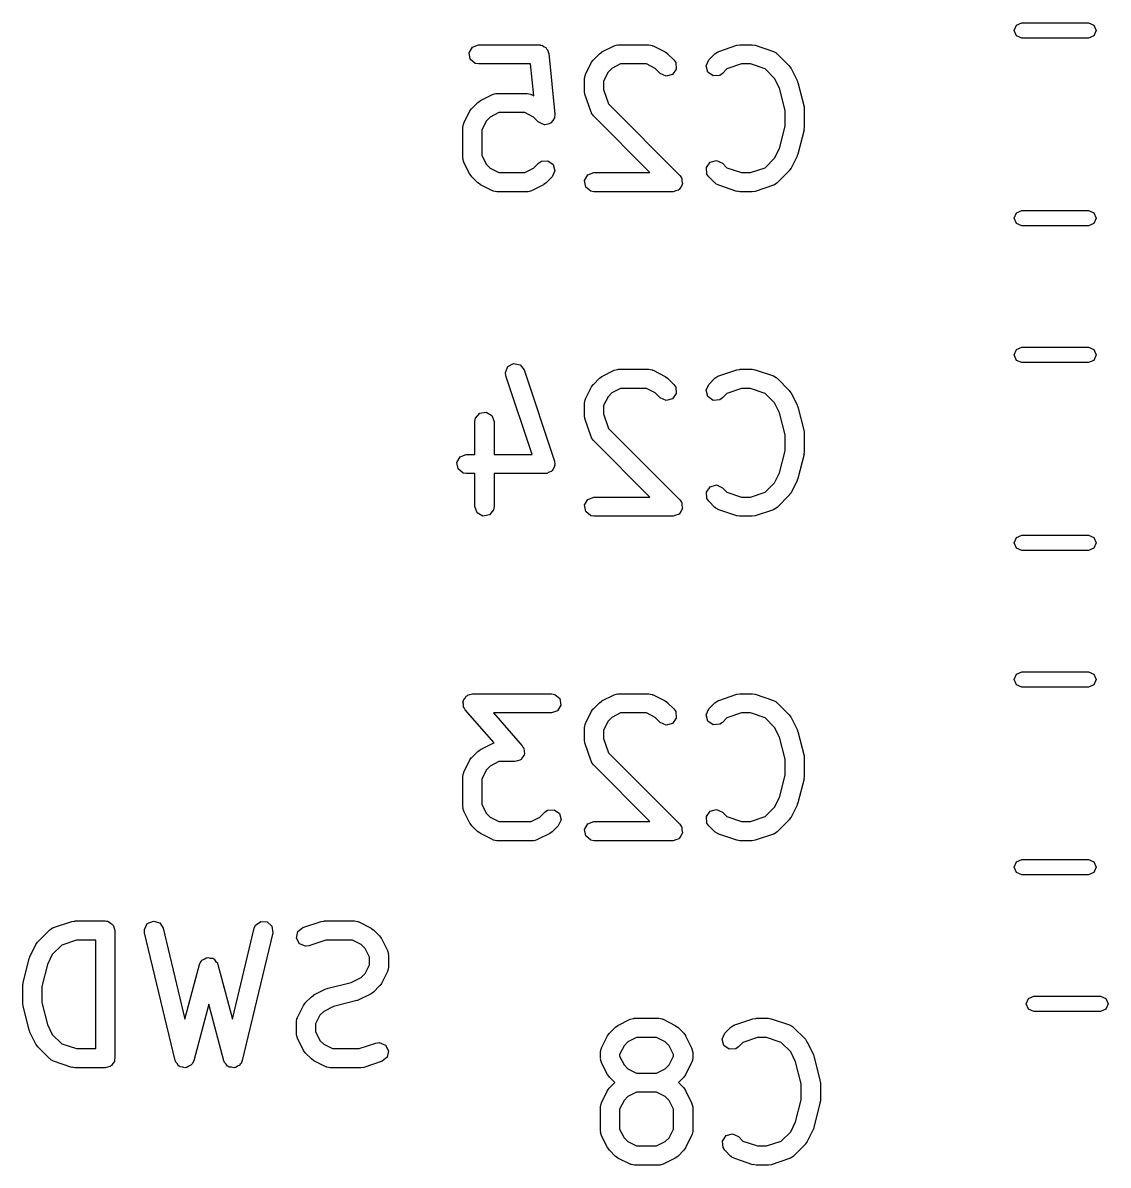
# Model space of a CAD drawing. Extents: x 65 to 231, y -134 to -59.
# Drawn here: x 150.06 to 158.56, y -123.21 to -114.27 of the extents above; entities that cross this region are included whole.
import ezdxf

# ---------------------------------------------------------------- set-up
doc = ezdxf.new("R2010")
doc.units = 0
doc.layers.add('BLACK', color=7, linetype='CONTINUOUS')

msp = doc.modelspace()

# ---------------------------------------------------------------- linework, layer by layer
at = {"layer": 'BLACK', "linetype": 'CONTINUOUS'}
for p, q in [((157.844, -114.285), (157.887, -114.267)), ((157.887, -114.267), (158.409, -114.267)), ((158.409, -114.267), (158.452, -114.285)), ((157.827, -114.327), (157.844, -114.285)), ((157.844, -114.369), (157.827, -114.327)), ((158.452, -114.285), (158.469, -114.327)), ((158.469, -114.327), (158.452, -114.369)), ((153.558, -114.501), (153.584, -114.457)), ((153.584, -114.457), (153.632, -114.439)), ((153.632, -114.439), (154.108, -114.439)), ((154.108, -114.439), (154.112, -114.44)), ((154.112, -114.44), (154.114, -114.44)), ((154.114, -114.44), (154.116, -114.441)), ((154.116, -114.441), (154.134, -114.444)), ((154.134, -114.444), (154.146, -114.454)), ((154.146, -114.454), (154.16, -114.461)), ((154.598, -114.495), (154.693, -114.447)), ((154.693, -114.447), (154.718, -114.44)), ((154.718, -114.44), (154.723, -114.441)), ((154.723, -114.441), (154.727, -114.439)), ((154.727, -114.439), (154.965, -114.439)), ((154.965, -114.439), (154.991, -114.444)), ((154.991, -114.444), (154.994, -114.447)), ((154.994, -114.447), (154.999, -114.447)), ((154.999, -114.447), (155.094, -114.495)), ((155.513, -114.491), (155.656, -114.443)), ((155.656, -114.443), (155.678, -114.44)), ((155.678, -114.44), (155.679, -114.439)), ((155.679, -114.439), (155.775, -114.439)), ((155.775, -114.439), (155.797, -114.443)), ((155.797, -114.443), (155.798, -114.443)), ((155.798, -114.443), (155.941, -114.491)), ((157.887, -114.387), (157.844, -114.369)), ((158.409, -114.387), (157.887, -114.387)), ((158.452, -114.369), (158.409, -114.387)), ((153.567, -114.552), (153.558, -114.501)), ((154.16, -114.461), (154.165, -114.47)), ((154.165, -114.47), (154.173, -114.477)), ((154.173, -114.477), (154.176, -114.493)), ((154.176, -114.493), (154.183, -114.507)), ((154.183, -114.507), (154.23, -114.983)), ((154.531, -114.557), (154.579, -114.509)), ((154.579, -114.509), (154.597, -114.496)), ((154.597, -114.496), (154.598, -114.495)), ((155.094, -114.495), (155.112, -114.508)), ((155.112, -114.508), (155.113, -114.509)), ((155.113, -114.509), (155.161, -114.557)), ((155.436, -114.557), (155.483, -114.509)), ((155.483, -114.509), (155.505, -114.494)), ((155.505, -114.494), (155.509, -114.494)), ((155.509, -114.494), (155.513, -114.491)), ((155.941, -114.491), (155.964, -114.503)), ((155.964, -114.503), (155.966, -114.507)), ((155.966, -114.507), (155.97, -114.509)), ((155.97, -114.509), (156.066, -114.604)), ((153.606, -114.585), (153.567, -114.552)), ((153.632, -114.589), (153.606, -114.585)), ((154.04, -114.589), (153.632, -114.589)), ((154.065, -114.838), (154.04, -114.589)), ((154.469, -114.671), (154.517, -114.576)), ((154.517, -114.576), (154.53, -114.558)), ((154.53, -114.558), (154.531, -114.557)), ((154.676, -114.624), (154.646, -114.654)), ((154.745, -114.589), (154.676, -114.624)), ((154.947, -114.589), (154.745, -114.589)), ((155.016, -114.624), (154.947, -114.589)), ((155.055, -114.663), (155.016, -114.624)), ((155.18, -114.629), (155.151, -114.671)), ((155.161, -114.557), (155.176, -114.578)), ((155.176, -114.578), (155.18, -114.629)), ((155.414, -114.603), (155.436, -114.557)), ((155.427, -114.653), (155.414, -114.603)), ((155.577, -114.628), (155.542, -114.663)), ((155.692, -114.589), (155.577, -114.628)), ((155.762, -114.589), (155.692, -114.589)), ((155.877, -114.628), (155.762, -114.589)), ((155.951, -114.702), (155.877, -114.628)), ((156.066, -114.604), (156.079, -114.623)), ((156.079, -114.623), (156.08, -114.624)), ((156.08, -114.624), (156.127, -114.719)), ((154.461, -114.705), (154.466, -114.679)), ((154.461, -114.8), (154.461, -114.705)), ((154.466, -114.679), (154.469, -114.676)), ((154.469, -114.676), (154.469, -114.671)), ((154.646, -114.654), (154.611, -114.723)), ((154.611, -114.723), (154.611, -114.788)), ((155.101, -114.684), (155.055, -114.663)), ((155.151, -114.671), (155.101, -114.684)), ((155.469, -114.682), (155.427, -114.653)), ((155.521, -114.678), (155.469, -114.682)), ((155.542, -114.663), (155.521, -114.678)), ((155.99, -114.779), (155.951, -114.702)), ((156.127, -114.719), (156.131, -114.731)), ((154.462, -114.802), (154.461, -114.8)), ((154.465, -114.824), (154.462, -114.802)), ((154.611, -114.788), (154.65, -114.902)), ((156.033, -114.952), (155.99, -114.779)), ((156.131, -114.731), (156.133, -114.734)), ((156.133, -114.734), (156.181, -114.925)), ((153.579, -114.938), (153.626, -114.89)), ((153.626, -114.89), (153.645, -114.877)), ((153.645, -114.877), (153.646, -114.876)), ((153.646, -114.876), (153.741, -114.828)), ((153.741, -114.828), (153.766, -114.821)), ((153.766, -114.821), (153.77, -114.822)), ((153.77, -114.822), (153.775, -114.82)), ((153.775, -114.82), (154.013, -114.82)), ((154.013, -114.82), (154.038, -114.825)), ((154.038, -114.825), (154.042, -114.828)), ((154.042, -114.828), (154.046, -114.828)), ((154.046, -114.828), (154.065, -114.838)), ((154.513, -114.967), (154.465, -114.824)), ((154.65, -114.902), (155.209, -115.461)), ((153.517, -115.052), (153.565, -114.957)), ((153.565, -114.957), (153.578, -114.939)), ((153.578, -114.939), (153.579, -114.938)), ((153.792, -114.97), (153.724, -115.005)), ((153.995, -114.97), (153.792, -114.97)), ((154.063, -115.005), (153.995, -114.97)), ((154.23, -114.983), (154.228, -115.009)), ((154.516, -114.97), (154.513, -114.967)), ((154.516, -114.975), (154.516, -114.97)), ((154.531, -114.996), (154.516, -114.975)), ((156.033, -115.077), (156.033, -114.952)), ((156.181, -114.925), (156.182, -114.94)), ((156.182, -114.94), (156.183, -114.943)), ((156.183, -114.943), (156.183, -115.086)), ((153.509, -115.086), (153.514, -115.06)), ((153.514, -115.06), (153.516, -115.057)), ((153.516, -115.057), (153.517, -115.052)), ((153.693, -115.035), (153.659, -115.104)), ((153.724, -115.005), (153.693, -115.035)), ((154.102, -115.044), (154.063, -115.005)), ((154.103, -115.044), (154.102, -115.044)), ((154.126, -115.055), (154.103, -115.044)), ((154.103, -115.044), (154.103, -115.044)), ((154.149, -115.065), (154.126, -115.055)), ((154.15, -115.065), (154.149, -115.065)), ((154.149, -115.065), (154.149, -115.065)), ((154.174, -115.059), (154.15, -115.065)), ((154.199, -115.052), (154.174, -115.059)), ((154.214, -115.031), (154.199, -115.051)), ((154.199, -115.051), (154.199, -115.052)), ((154.199, -115.052), (154.199, -115.052)), ((154.228, -115.01), (154.214, -115.031)), ((154.228, -115.009), (154.228, -115.009)), ((154.228, -115.009), (154.228, -115.01)), ((154.974, -115.439), (154.531, -114.996)), ((155.99, -115.25), (156.033, -115.077)), ((153.509, -115.324), (153.509, -115.086)), ((153.659, -115.104), (153.659, -115.306)), ((156.181, -115.104), (156.133, -115.294)), ((156.183, -115.086), (156.18, -115.101)), ((156.18, -115.101), (156.181, -115.104)), ((155.951, -115.327), (155.99, -115.25)), ((153.511, -115.328), (153.509, -115.324)), ((153.51, -115.332), (153.511, -115.328)), ((153.517, -115.357), (153.51, -115.332)), ((153.659, -115.306), (153.693, -115.375)), ((154.102, -115.366), (154.124, -115.351)), ((154.124, -115.351), (154.175, -115.347)), ((154.175, -115.347), (154.217, -115.376)), ((155.446, -115.358), (155.495, -115.344)), ((155.495, -115.344), (155.542, -115.366)), ((155.877, -115.401), (155.951, -115.327)), ((156.127, -115.31), (156.08, -115.405)), ((156.128, -115.306), (156.127, -115.31)), ((156.133, -115.294), (156.128, -115.306)), ((153.565, -115.453), (153.517, -115.357)), ((153.693, -115.375), (153.724, -115.405)), ((153.724, -115.405), (153.792, -115.439)), ((153.792, -115.439), (153.995, -115.439)), ((153.995, -115.439), (154.063, -115.405)), ((154.063, -115.405), (154.102, -115.366)), ((154.23, -115.426), (154.209, -115.472)), ((154.217, -115.376), (154.23, -115.426)), ((154.488, -115.457), (154.536, -115.439)), ((154.536, -115.439), (154.974, -115.439)), ((155.416, -115.4), (155.446, -115.358)), ((155.421, -115.451), (155.416, -115.4)), ((155.542, -115.366), (155.577, -115.401)), ((155.577, -115.401), (155.692, -115.439)), ((155.692, -115.439), (155.762, -115.439)), ((155.762, -115.439), (155.877, -115.401)), ((156.066, -115.425), (155.97, -115.52)), ((156.08, -115.405), (156.066, -115.423)), ((156.066, -115.423), (156.066, -115.425)), ((153.566, -115.454), (153.565, -115.453)), ((153.579, -115.472), (153.566, -115.454)), ((153.626, -115.52), (153.579, -115.472)), ((153.628, -115.52), (153.626, -115.52)), ((153.646, -115.534), (153.628, -115.52)), ((154.161, -115.52), (154.143, -115.533)), ((154.209, -115.472), (154.161, -115.52)), ((154.463, -115.501), (154.488, -115.457)), ((154.472, -115.552), (154.463, -115.501)), ((155.209, -115.461), (155.218, -115.475)), ((155.218, -115.475), (155.22, -115.477)), ((155.22, -115.477), (155.221, -115.479)), ((155.221, -115.479), (155.223, -115.483)), ((155.223, -115.483), (155.225, -115.505)), ((155.225, -115.505), (155.229, -115.527)), ((155.229, -115.527), (155.228, -115.53)), ((155.228, -115.53), (155.228, -115.534)), ((155.436, -115.472), (155.421, -115.451)), ((155.483, -115.52), (155.436, -115.472)), ((155.488, -115.522), (155.483, -115.52)), ((155.49, -115.526), (155.488, -115.522)), ((155.513, -115.538), (155.49, -115.526)), ((155.97, -115.52), (155.949, -115.535)), ((153.741, -115.581), (153.646, -115.534)), ((153.745, -115.582), (153.741, -115.581)), ((153.749, -115.585), (153.745, -115.582)), ((153.775, -115.589), (153.749, -115.585)), ((154.013, -115.589), (153.775, -115.589)), ((154.017, -115.588), (154.013, -115.589)), ((154.021, -115.589), (154.017, -115.588)), ((154.046, -115.581), (154.021, -115.589)), ((154.141, -115.534), (154.046, -115.581)), ((154.143, -115.533), (154.141, -115.534)), ((154.511, -115.585), (154.472, -115.552)), ((154.536, -115.589), (154.511, -115.585)), ((155.156, -115.589), (154.536, -115.589)), ((155.177, -115.582), (155.156, -115.589)), ((155.199, -115.576), (155.177, -115.582)), ((155.201, -115.573), (155.199, -115.576)), ((155.204, -115.572), (155.201, -115.573)), ((155.215, -115.552), (155.204, -115.572)), ((155.228, -115.534), (155.215, -115.552)), ((155.656, -115.586), (155.513, -115.538)), ((155.657, -115.585), (155.656, -115.586)), ((155.679, -115.589), (155.657, -115.585)), ((155.775, -115.589), (155.679, -115.589)), ((155.776, -115.589), (155.775, -115.589)), ((155.798, -115.586), (155.776, -115.589)), ((155.941, -115.538), (155.798, -115.586)), ((155.945, -115.535), (155.941, -115.538)), ((155.949, -115.535), (155.945, -115.535)), ((157.827, -115.797), (157.844, -115.755)), ((157.844, -115.839), (157.827, -115.797)), ((157.844, -115.755), (157.887, -115.737)), ((157.887, -115.737), (158.409, -115.737)), ((158.409, -115.737), (158.452, -115.755)), ((158.452, -115.755), (158.469, -115.797)), ((158.469, -115.797), (158.452, -115.839)), ((157.887, -115.857), (157.844, -115.839)), ((158.409, -115.857), (157.887, -115.857)), ((158.452, -115.839), (158.409, -115.857)), ((157.827, -116.867), (157.844, -116.825)), ((157.844, -116.909), (157.827, -116.867)), ((157.844, -116.825), (157.887, -116.807)), ((157.887, -116.807), (158.409, -116.807)), ((158.409, -116.807), (158.452, -116.825)), ((158.452, -116.825), (158.469, -116.867)), ((158.469, -116.867), (158.452, -116.909)), ((153.842, -117.005), (153.861, -116.957)), ((153.861, -116.957), (153.906, -116.933)), ((153.906, -116.933), (153.957, -116.943)), ((153.957, -116.943), (153.989, -116.983)), ((157.887, -116.927), (157.844, -116.909)), ((158.409, -116.927), (157.887, -116.927)), ((158.452, -116.909), (158.409, -116.927)), ((153.846, -117.03), (153.842, -117.005)), ((154.051, -117.646), (153.846, -117.03)), ((153.989, -116.983), (154.227, -117.697)), ((154.531, -117.097), (154.579, -117.049)), ((154.579, -117.049), (154.597, -117.036)), ((154.597, -117.036), (154.598, -117.035)), ((154.598, -117.035), (154.693, -116.987)), ((154.693, -116.987), (154.718, -116.98)), ((154.718, -116.98), (154.723, -116.981)), ((154.723, -116.981), (154.727, -116.979)), ((154.727, -116.979), (154.965, -116.979)), ((154.965, -116.979), (154.991, -116.984)), ((154.991, -116.984), (154.994, -116.987)), ((154.994, -116.987), (154.999, -116.987)), ((154.999, -116.987), (155.094, -117.035)), ((155.094, -117.035), (155.112, -117.048)), ((155.112, -117.048), (155.113, -117.049)), ((155.113, -117.049), (155.161, -117.097)), ((155.436, -117.097), (155.483, -117.049)), ((155.483, -117.049), (155.505, -117.034)), ((155.505, -117.034), (155.509, -117.034)), ((155.509, -117.034), (155.513, -117.031)), ((155.513, -117.031), (155.656, -116.983)), ((155.656, -116.983), (155.678, -116.98)), ((155.678, -116.98), (155.679, -116.979)), ((155.679, -116.979), (155.775, -116.979)), ((155.775, -116.979), (155.797, -116.983)), ((155.797, -116.983), (155.798, -116.983)), ((155.798, -116.983), (155.941, -117.031)), ((155.941, -117.031), (155.964, -117.043)), ((155.964, -117.043), (155.966, -117.047)), ((155.966, -117.047), (155.97, -117.049)), ((155.97, -117.049), (156.066, -117.144)), ((154.469, -117.211), (154.517, -117.116)), ((154.517, -117.116), (154.53, -117.098)), ((154.53, -117.098), (154.531, -117.097)), ((154.745, -117.129), (154.676, -117.164)), ((154.947, -117.129), (154.745, -117.129)), ((155.016, -117.164), (154.947, -117.129)), ((155.161, -117.097), (155.176, -117.118)), ((155.176, -117.118), (155.18, -117.169)), ((155.414, -117.143), (155.436, -117.097)), ((155.692, -117.129), (155.577, -117.168)), ((155.762, -117.129), (155.692, -117.129)), ((155.877, -117.168), (155.762, -117.129)), ((154.461, -117.245), (154.466, -117.219)), ((154.466, -117.219), (154.469, -117.216)), ((154.469, -117.216), (154.469, -117.211)), ((154.646, -117.194), (154.611, -117.263)), ((154.676, -117.164), (154.646, -117.194)), ((155.055, -117.203), (155.016, -117.164)), ((155.101, -117.224), (155.055, -117.203)), ((155.151, -117.211), (155.101, -117.224)), ((155.18, -117.169), (155.151, -117.211)), ((155.427, -117.193), (155.414, -117.143)), ((155.469, -117.222), (155.427, -117.193)), ((155.521, -117.218), (155.469, -117.222)), ((155.542, -117.203), (155.521, -117.218)), ((155.577, -117.168), (155.542, -117.203)), ((155.951, -117.242), (155.877, -117.168)), ((156.066, -117.144), (156.079, -117.163)), ((156.079, -117.163), (156.08, -117.164)), ((156.08, -117.164), (156.127, -117.259)), ((153.642, -117.323), (153.692, -117.314)), ((153.692, -117.314), (153.737, -117.34)), ((154.461, -117.34), (154.461, -117.245)), ((154.611, -117.263), (154.611, -117.328)), ((155.99, -117.319), (155.951, -117.242)), ((156.033, -117.492), (155.99, -117.319)), ((156.127, -117.259), (156.131, -117.271)), ((156.131, -117.271), (156.133, -117.274)), ((156.133, -117.274), (156.181, -117.465)), ((153.604, -117.388), (153.609, -117.362)), ((153.604, -117.646), (153.604, -117.388)), ((153.609, -117.362), (153.642, -117.323)), ((153.737, -117.34), (153.754, -117.388)), ((153.754, -117.388), (153.754, -117.646)), ((154.462, -117.342), (154.461, -117.34)), ((154.465, -117.364), (154.462, -117.342)), ((154.513, -117.507), (154.465, -117.364)), ((154.611, -117.328), (154.65, -117.442)), ((154.65, -117.442), (155.209, -118.001)), ((156.033, -117.617), (156.033, -117.492)), ((156.181, -117.465), (156.182, -117.48)), ((156.182, -117.48), (156.183, -117.483)), ((156.183, -117.483), (156.183, -117.626)), ((154.516, -117.51), (154.513, -117.507)), ((154.516, -117.515), (154.516, -117.51)), ((154.531, -117.536), (154.516, -117.515)), ((154.974, -117.979), (154.531, -117.536)), ((153.463, -117.708), (153.488, -117.664)), ((153.488, -117.664), (153.536, -117.646)), ((153.536, -117.646), (153.604, -117.646)), ((153.754, -117.646), (154.051, -117.646)), ((155.99, -117.79), (156.033, -117.617)), ((156.181, -117.644), (156.133, -117.834)), ((156.183, -117.626), (156.18, -117.641)), ((156.18, -117.641), (156.181, -117.644)), ((153.472, -117.759), (153.463, -117.708)), ((153.511, -117.792), (153.472, -117.759)), ((154.219, -117.752), (154.212, -117.771)), ((154.229, -117.734), (154.219, -117.752)), ((154.227, -117.697), (154.23, -117.723)), ((154.23, -117.723), (154.228, -117.728)), ((154.228, -117.728), (154.229, -117.734)), ((153.536, -117.796), (153.511, -117.792)), ((153.604, -117.796), (153.536, -117.796)), ((153.604, -118.054), (153.604, -117.796)), ((154.156, -117.796), (153.754, -117.796)), ((153.754, -117.796), (153.754, -118.054)), ((154.161, -117.794), (154.156, -117.796)), ((154.167, -117.795), (154.161, -117.794)), ((154.185, -117.785), (154.167, -117.795)), ((154.204, -117.778), (154.185, -117.785)), ((154.207, -117.774), (154.204, -117.778)), ((154.212, -117.771), (154.207, -117.774)), ((155.951, -117.867), (155.99, -117.79)), ((156.127, -117.85), (156.08, -117.945)), ((156.128, -117.846), (156.127, -117.85)), ((156.133, -117.834), (156.128, -117.846)), ((155.416, -117.94), (155.446, -117.898)), ((155.421, -117.991), (155.416, -117.94)), ((155.446, -117.898), (155.495, -117.884)), ((155.495, -117.884), (155.542, -117.906)), ((155.542, -117.906), (155.577, -117.941)), ((155.577, -117.941), (155.692, -117.979)), ((155.762, -117.979), (155.877, -117.941)), ((155.877, -117.941), (155.951, -117.867)), ((154.463, -118.041), (154.488, -117.997)), ((154.488, -117.997), (154.536, -117.979)), ((154.536, -117.979), (154.974, -117.979)), ((155.209, -118.001), (155.218, -118.015)), ((155.218, -118.015), (155.22, -118.017)), ((155.22, -118.017), (155.221, -118.019)), ((155.221, -118.019), (155.223, -118.023)), ((155.223, -118.023), (155.225, -118.045)), ((155.436, -118.012), (155.421, -117.991)), ((155.483, -118.06), (155.436, -118.012)), ((155.692, -117.979), (155.762, -117.979)), ((156.066, -117.965), (155.97, -118.06)), ((156.08, -117.945), (156.066, -117.963)), ((156.066, -117.963), (156.066, -117.965)), ((153.622, -118.103), (153.604, -118.054)), ((153.666, -118.128), (153.622, -118.103)), ((153.717, -118.119), (153.666, -118.128)), ((153.75, -118.08), (153.717, -118.119)), ((153.754, -118.054), (153.75, -118.08)), ((154.472, -118.092), (154.463, -118.041)), ((154.511, -118.125), (154.472, -118.092)), ((155.177, -118.122), (155.156, -118.129)), ((155.199, -118.116), (155.177, -118.122)), ((155.201, -118.113), (155.199, -118.116)), ((155.204, -118.112), (155.201, -118.113)), ((155.215, -118.092), (155.204, -118.112)), ((155.228, -118.074), (155.215, -118.092)), ((155.225, -118.045), (155.229, -118.067)), ((155.229, -118.067), (155.228, -118.07)), ((155.228, -118.07), (155.228, -118.074)), ((155.488, -118.062), (155.483, -118.06)), ((155.49, -118.066), (155.488, -118.062)), ((155.513, -118.078), (155.49, -118.066)), ((155.656, -118.126), (155.513, -118.078)), ((155.941, -118.078), (155.798, -118.126)), ((155.945, -118.075), (155.941, -118.078)), ((155.949, -118.075), (155.945, -118.075)), ((155.97, -118.06), (155.949, -118.075)), ((154.536, -118.129), (154.511, -118.125)), ((155.156, -118.129), (154.536, -118.129)), ((155.657, -118.125), (155.656, -118.126)), ((155.679, -118.129), (155.657, -118.125)), ((155.775, -118.129), (155.679, -118.129)), ((155.776, -118.129), (155.775, -118.129)), ((155.798, -118.126), (155.776, -118.129)), ((157.827, -118.337), (157.844, -118.295)), ((157.844, -118.295), (157.887, -118.277)), ((157.887, -118.277), (158.409, -118.277)), ((158.409, -118.277), (158.452, -118.295)), ((158.452, -118.295), (158.469, -118.337)), ((157.844, -118.379), (157.827, -118.337)), ((157.887, -118.397), (157.844, -118.379)), ((158.452, -118.379), (158.409, -118.397)), ((158.469, -118.337), (158.452, -118.379)), ((158.409, -118.397), (157.887, -118.397)), ((157.827, -119.407), (157.844, -119.365)), ((157.844, -119.365), (157.887, -119.347)), ((157.887, -119.347), (158.409, -119.347)), ((158.409, -119.347), (158.452, -119.365)), ((158.452, -119.365), (158.469, -119.407)), ((157.844, -119.449), (157.827, -119.407)), ((157.887, -119.467), (157.844, -119.449)), ((158.452, -119.449), (158.409, -119.467)), ((158.469, -119.407), (158.452, -119.449)), ((153.513, -119.57), (153.526, -119.554)), ((153.526, -119.554), (153.536, -119.537)), ((153.536, -119.537), (153.542, -119.535)), ((153.542, -119.535), (153.545, -119.53)), ((153.545, -119.53), (153.565, -119.526)), ((153.565, -119.526), (153.584, -119.519)), ((153.584, -119.519), (154.203, -119.519)), ((154.203, -119.519), (154.229, -119.524)), ((154.229, -119.524), (154.268, -119.557)), ((154.598, -119.575), (154.693, -119.527)), ((154.693, -119.527), (154.718, -119.52)), ((154.718, -119.52), (154.723, -119.521)), ((154.723, -119.521), (154.727, -119.519)), ((154.727, -119.519), (154.965, -119.519)), ((154.965, -119.519), (154.991, -119.524)), ((154.991, -119.524), (154.994, -119.527)), ((154.994, -119.527), (154.999, -119.527)), ((154.999, -119.527), (155.094, -119.575)), ((155.513, -119.571), (155.656, -119.523)), ((155.656, -119.523), (155.678, -119.52)), ((155.678, -119.52), (155.679, -119.519)), ((155.679, -119.519), (155.775, -119.519)), ((155.775, -119.519), (155.797, -119.523)), ((155.797, -119.523), (155.798, -119.523)), ((155.798, -119.523), (155.941, -119.571)), ((158.409, -119.467), (157.887, -119.467)), ((153.51, -119.581), (153.513, -119.576)), ((153.514, -119.601), (153.51, -119.581)), ((153.513, -119.576), (153.513, -119.57)), ((153.514, -119.621), (153.514, -119.601)), ((153.519, -119.629), (153.514, -119.621)), ((153.519, -119.632), (153.519, -119.629)), ((153.522, -119.634), (153.519, -119.632)), ((153.528, -119.644), (153.522, -119.634)), ((154.277, -119.607), (154.251, -119.652)), ((154.268, -119.557), (154.277, -119.607)), ((154.517, -119.656), (154.53, -119.638)), ((154.53, -119.638), (154.531, -119.637)), ((154.531, -119.637), (154.579, -119.589)), ((154.579, -119.589), (154.597, -119.576)), ((154.597, -119.576), (154.598, -119.575)), ((155.094, -119.575), (155.112, -119.588)), ((155.112, -119.588), (155.113, -119.589)), ((155.113, -119.589), (155.161, -119.637)), ((155.161, -119.637), (155.176, -119.658)), ((155.414, -119.683), (155.436, -119.637)), ((155.436, -119.637), (155.483, -119.589)), ((155.483, -119.589), (155.505, -119.574)), ((155.505, -119.574), (155.509, -119.574)), ((155.509, -119.574), (155.513, -119.571)), ((155.941, -119.571), (155.964, -119.583)), ((155.964, -119.583), (155.966, -119.587)), ((155.966, -119.587), (155.97, -119.589)), ((155.97, -119.589), (156.066, -119.684)), ((153.755, -119.904), (153.528, -119.644)), ((154.203, -119.669), (153.749, -119.669)), ((153.749, -119.669), (153.974, -119.926)), ((154.251, -119.652), (154.203, -119.669)), ((154.469, -119.751), (154.517, -119.656)), ((154.676, -119.704), (154.646, -119.734)), ((154.745, -119.669), (154.676, -119.704)), ((154.947, -119.669), (154.745, -119.669)), ((155.016, -119.704), (154.947, -119.669)), ((155.055, -119.743), (155.016, -119.704)), ((155.18, -119.709), (155.151, -119.751)), ((155.176, -119.658), (155.18, -119.709)), ((155.427, -119.733), (155.414, -119.683)), ((155.469, -119.762), (155.427, -119.733)), ((155.577, -119.708), (155.542, -119.743)), ((155.692, -119.669), (155.577, -119.708)), ((155.762, -119.669), (155.692, -119.669)), ((155.877, -119.708), (155.762, -119.669)), ((155.951, -119.782), (155.877, -119.708)), ((156.066, -119.684), (156.079, -119.703)), ((156.079, -119.703), (156.08, -119.704)), ((156.08, -119.704), (156.127, -119.799)), ((154.461, -119.785), (154.466, -119.759)), ((154.461, -119.88), (154.461, -119.785)), ((154.466, -119.759), (154.469, -119.756)), ((154.469, -119.756), (154.469, -119.751)), ((154.646, -119.734), (154.611, -119.803)), ((154.611, -119.803), (154.611, -119.868)), ((155.101, -119.764), (155.055, -119.743)), ((155.151, -119.751), (155.101, -119.764)), ((155.521, -119.758), (155.469, -119.762)), ((155.542, -119.743), (155.521, -119.758)), ((155.99, -119.859), (155.951, -119.782)), ((156.127, -119.799), (156.131, -119.811)), ((156.131, -119.811), (156.133, -119.814)), ((156.133, -119.814), (156.181, -120.005)), ((153.646, -119.956), (153.741, -119.908)), ((153.741, -119.908), (153.755, -119.904)), ((154.462, -119.882), (154.461, -119.88)), ((154.465, -119.904), (154.462, -119.882)), ((154.513, -120.047), (154.465, -119.904)), ((154.611, -119.868), (154.65, -119.982)), ((156.033, -120.032), (155.99, -119.859)), ((153.579, -120.018), (153.626, -119.97)), ((153.626, -119.97), (153.645, -119.957)), ((153.645, -119.957), (153.646, -119.956)), ((153.974, -119.926), (153.98, -119.936)), ((153.988, -120), (153.976, -120.015)), ((153.98, -119.936), (153.982, -119.938)), ((153.982, -119.938), (153.983, -119.941)), ((153.983, -119.941), (153.987, -119.948)), ((153.987, -119.948), (153.988, -119.968)), ((153.988, -119.968), (153.991, -119.988)), ((153.991, -119.988), (153.988, -119.994)), ((153.988, -119.994), (153.988, -120)), ((154.65, -119.982), (155.209, -120.541)), ((153.517, -120.132), (153.565, -120.037)), ((153.565, -120.037), (153.578, -120.019)), ((153.578, -120.019), (153.579, -120.018)), ((153.724, -120.085), (153.693, -120.115)), ((153.792, -120.05), (153.724, -120.085)), ((153.917, -120.05), (153.792, -120.05)), ((153.936, -120.043), (153.917, -120.05)), ((153.956, -120.039), (153.936, -120.043)), ((153.96, -120.035), (153.956, -120.039)), ((153.966, -120.033), (153.96, -120.035)), ((153.976, -120.015), (153.966, -120.033)), ((154.516, -120.05), (154.513, -120.047)), ((154.516, -120.055), (154.516, -120.05)), ((154.531, -120.076), (154.516, -120.055)), ((154.974, -120.519), (154.531, -120.076)), ((156.033, -120.157), (156.033, -120.032)), ((156.181, -120.005), (156.182, -120.02)), ((156.182, -120.02), (156.183, -120.023)), ((156.183, -120.023), (156.183, -120.166)), ((153.509, -120.166), (153.514, -120.14)), ((153.509, -120.404), (153.509, -120.166)), ((153.514, -120.14), (153.516, -120.137)), ((153.516, -120.137), (153.517, -120.132)), ((153.693, -120.115), (153.659, -120.184)), ((155.99, -120.33), (156.033, -120.157)), ((156.183, -120.166), (156.18, -120.181)), ((153.659, -120.184), (153.659, -120.386)), ((156.181, -120.184), (156.133, -120.374)), ((156.18, -120.181), (156.181, -120.184)), ((155.951, -120.407), (155.99, -120.33)), ((153.511, -120.408), (153.509, -120.404)), ((153.51, -120.412), (153.511, -120.408)), ((153.517, -120.437), (153.51, -120.412)), ((153.565, -120.533), (153.517, -120.437)), ((153.659, -120.386), (153.693, -120.455)), ((154.111, -120.485), (154.15, -120.446)), ((154.15, -120.446), (154.171, -120.431)), ((154.171, -120.431), (154.223, -120.427)), ((154.223, -120.427), (154.265, -120.456)), ((155.416, -120.48), (155.446, -120.438)), ((155.446, -120.438), (155.495, -120.424)), ((155.495, -120.424), (155.542, -120.446)), ((155.542, -120.446), (155.577, -120.481)), ((155.877, -120.481), (155.951, -120.407)), ((156.127, -120.39), (156.08, -120.485)), ((156.128, -120.386), (156.127, -120.39)), ((156.133, -120.374), (156.128, -120.386)), ((153.566, -120.534), (153.565, -120.533)), ((153.579, -120.552), (153.566, -120.534)), ((153.693, -120.455), (153.724, -120.485)), ((153.724, -120.485), (153.792, -120.519)), ((153.792, -120.519), (154.043, -120.519)), ((154.043, -120.519), (154.111, -120.485)), ((154.278, -120.506), (154.256, -120.552)), ((154.265, -120.456), (154.278, -120.506)), ((154.463, -120.581), (154.488, -120.537)), ((154.488, -120.537), (154.536, -120.519)), ((154.536, -120.519), (154.974, -120.519)), ((155.421, -120.531), (155.416, -120.48)), ((155.436, -120.552), (155.421, -120.531)), ((155.577, -120.481), (155.692, -120.519)), ((155.692, -120.519), (155.762, -120.519)), ((155.762, -120.519), (155.877, -120.481)), ((156.066, -120.505), (155.97, -120.6)), ((156.08, -120.485), (156.066, -120.503)), ((156.066, -120.503), (156.066, -120.505)), ((153.626, -120.6), (153.579, -120.552)), ((153.628, -120.6), (153.626, -120.6)), ((153.646, -120.614), (153.628, -120.6)), ((153.741, -120.661), (153.646, -120.614)), ((154.189, -120.614), (154.094, -120.661)), ((154.19, -120.613), (154.189, -120.614)), ((154.209, -120.6), (154.19, -120.613)), ((154.256, -120.552), (154.209, -120.6)), ((154.472, -120.632), (154.463, -120.581)), ((155.209, -120.541), (155.218, -120.555)), ((155.228, -120.614), (155.215, -120.632)), ((155.218, -120.555), (155.22, -120.557)), ((155.22, -120.557), (155.221, -120.559)), ((155.221, -120.559), (155.223, -120.563)), ((155.223, -120.563), (155.225, -120.585)), ((155.225, -120.585), (155.229, -120.607)), ((155.229, -120.607), (155.228, -120.61)), ((155.228, -120.61), (155.228, -120.614)), ((155.483, -120.6), (155.436, -120.552)), ((155.488, -120.602), (155.483, -120.6)), ((155.49, -120.606), (155.488, -120.602)), ((155.513, -120.618), (155.49, -120.606)), ((155.656, -120.666), (155.513, -120.618)), ((155.941, -120.618), (155.798, -120.666)), ((155.945, -120.615), (155.941, -120.618)), ((155.949, -120.615), (155.945, -120.615)), ((155.97, -120.6), (155.949, -120.615)), ((153.745, -120.662), (153.741, -120.661)), ((153.749, -120.665), (153.745, -120.662)), ((153.775, -120.669), (153.749, -120.665)), ((154.06, -120.669), (153.775, -120.669)), ((154.064, -120.668), (154.06, -120.669)), ((154.069, -120.669), (154.064, -120.668)), ((154.094, -120.661), (154.069, -120.669)), ((154.511, -120.665), (154.472, -120.632)), ((154.536, -120.669), (154.511, -120.665)), ((155.156, -120.669), (154.536, -120.669)), ((155.177, -120.662), (155.156, -120.669)), ((155.199, -120.656), (155.177, -120.662)), ((155.201, -120.653), (155.199, -120.656)), ((155.204, -120.652), (155.201, -120.653)), ((155.215, -120.632), (155.204, -120.652)), ((155.657, -120.665), (155.656, -120.666)), ((155.679, -120.669), (155.657, -120.665)), ((155.775, -120.669), (155.679, -120.669)), ((155.776, -120.669), (155.775, -120.669)), ((155.798, -120.666), (155.776, -120.669)), ((157.827, -120.877), (157.844, -120.835)), ((157.844, -120.919), (157.827, -120.877)), ((157.844, -120.835), (157.887, -120.817)), ((157.887, -120.817), (158.409, -120.817)), ((158.409, -120.817), (158.452, -120.835)), ((158.452, -120.835), (158.469, -120.877)), ((158.469, -120.877), (158.452, -120.919)), ((157.887, -120.937), (157.844, -120.919)), ((158.409, -120.937), (157.887, -120.937)), ((158.452, -120.919), (158.409, -120.937)), ((150.304, -121.349), (150.447, -121.301)), ((150.447, -121.301), (150.469, -121.298)), ((150.469, -121.298), (150.471, -121.297)), ((150.471, -121.297), (150.709, -121.297)), ((150.709, -121.297), (150.719, -121.299)), ((150.719, -121.299), (150.722, -121.299)), ((150.722, -121.299), (150.725, -121.3)), ((150.725, -121.3), (150.735, -121.302)), ((150.735, -121.302), (150.75, -121.314)), ((150.75, -121.314), (150.766, -121.324)), ((150.766, -121.324), (150.769, -121.331)), ((150.769, -121.331), (150.774, -121.335)), ((150.774, -121.335), (150.777, -121.354)), ((151.015, -121.364), (151.038, -121.318)), ((151.038, -121.318), (151.086, -121.298)), ((151.086, -121.298), (151.135, -121.312)), ((151.135, -121.312), (151.163, -121.355)), ((151.874, -121.355), (151.885, -121.331)), ((151.885, -121.331), (151.926, -121.301)), ((151.926, -121.301), (151.977, -121.304)), ((151.977, -121.304), (152.014, -121.339)), ((152.014, -121.339), (152.02, -121.39)), ((152.257, -121.349), (152.4, -121.301)), ((152.4, -121.301), (152.422, -121.298)), ((152.422, -121.298), (152.423, -121.297)), ((152.423, -121.297), (152.661, -121.297)), ((152.661, -121.297), (152.687, -121.302)), ((152.687, -121.302), (152.691, -121.305)), ((152.691, -121.305), (152.695, -121.305)), ((152.695, -121.305), (152.79, -121.353)), ((150.18, -121.462), (150.275, -121.367)), ((150.275, -121.367), (150.296, -121.352)), ((150.296, -121.352), (150.301, -121.352)), ((150.301, -121.352), (150.304, -121.349)), ((150.777, -121.354), (150.784, -121.372)), ((150.784, -121.372), (150.784, -122.372)), ((151.017, -121.39), (151.015, -121.364)), ((151.255, -122.39), (151.017, -121.39)), ((151.163, -121.355), (151.332, -122.066)), ((151.705, -122.066), (151.874, -121.355)), ((152.02, -121.39), (151.782, -122.39)), ((152.206, -121.431), (152.217, -121.381)), ((152.231, -121.476), (152.206, -121.431)), ((152.217, -121.381), (152.257, -121.349)), ((152.79, -121.353), (152.808, -121.366)), ((152.808, -121.366), (152.81, -121.367)), ((152.81, -121.367), (152.857, -121.415)), ((152.857, -121.415), (152.87, -121.433)), ((150.118, -121.577), (150.166, -121.482)), ((150.166, -121.482), (150.179, -121.464)), ((150.179, -121.464), (150.18, -121.462)), ((150.369, -121.486), (150.294, -121.56)), ((150.483, -121.447), (150.369, -121.486)), ((150.634, -121.447), (150.483, -121.447)), ((150.634, -122.297), (150.634, -121.447)), ((152.278, -121.495), (152.231, -121.476)), ((152.304, -121.491), (152.278, -121.495)), ((152.436, -121.447), (152.304, -121.491)), ((152.644, -121.447), (152.436, -121.447)), ((152.712, -121.482), (152.644, -121.447)), ((152.743, -121.512), (152.712, -121.482)), ((152.777, -121.581), (152.743, -121.512)), ((152.87, -121.433), (152.871, -121.434)), ((152.871, -121.434), (152.919, -121.529)), ((150.065, -121.783), (150.112, -121.592)), ((150.112, -121.592), (150.118, -121.58)), ((150.118, -121.58), (150.118, -121.577)), ((150.294, -121.56), (150.256, -121.637)), ((151.457, -121.615), (151.463, -121.611)), ((151.463, -121.611), (151.466, -121.605)), ((151.466, -121.605), (151.483, -121.597)), ((151.483, -121.597), (151.499, -121.586)), ((151.499, -121.586), (151.506, -121.586)), ((151.506, -121.586), (151.512, -121.583)), ((151.512, -121.583), (151.531, -121.588)), ((151.531, -121.588), (151.55, -121.59)), ((151.55, -121.59), (151.555, -121.595)), ((151.555, -121.595), (151.562, -121.597)), ((151.562, -121.597), (151.573, -121.613)), ((152.777, -121.64), (152.777, -121.581)), ((152.919, -121.529), (152.926, -121.554)), ((152.926, -121.554), (152.925, -121.559)), ((152.925, -121.559), (152.927, -121.563)), ((152.927, -121.563), (152.927, -121.658)), ((150.256, -121.637), (150.213, -121.81)), ((151.332, -122.066), (151.446, -121.639)), ((151.446, -121.639), (151.457, -121.615)), ((151.573, -121.613), (151.587, -121.626)), ((151.587, -121.626), (151.587, -121.633)), ((151.587, -121.633), (151.591, -121.639)), ((151.591, -121.639), (151.705, -122.066)), ((152.743, -121.709), (152.777, -121.64)), ((152.919, -121.692), (152.871, -121.787)), ((152.922, -121.684), (152.919, -121.687)), ((152.919, -121.687), (152.919, -121.692)), ((152.927, -121.658), (152.922, -121.684)), ((150.063, -121.801), (150.065, -121.786)), ((150.065, -121.786), (150.065, -121.783)), ((152.453, -121.823), (152.635, -121.778)), ((152.635, -121.778), (152.712, -121.739)), ((152.712, -121.739), (152.743, -121.709)), ((152.871, -121.787), (152.858, -121.805)), ((150.063, -121.944), (150.063, -121.801)), ((150.213, -121.81), (150.213, -121.935)), ((152.323, -121.891), (152.341, -121.878)), ((152.341, -121.878), (152.342, -121.877)), ((152.342, -121.877), (152.437, -121.829)), ((152.437, -121.829), (152.45, -121.825)), ((152.45, -121.825), (152.453, -121.823)), ((152.79, -121.868), (152.695, -121.916)), ((152.791, -121.867), (152.79, -121.868)), ((152.81, -121.854), (152.791, -121.867)), ((152.857, -121.806), (152.81, -121.854)), ((152.858, -121.805), (152.857, -121.806)), ((150.064, -121.947), (150.063, -121.944)), ((150.065, -121.962), (150.064, -121.947)), ((150.112, -122.152), (150.065, -121.962)), ((150.213, -121.935), (150.256, -122.108)), ((151.519, -121.949), (151.401, -122.392)), ((151.637, -122.392), (151.519, -121.949)), ((152.213, -122.053), (152.261, -121.958)), ((152.261, -121.958), (152.274, -121.94)), ((152.274, -121.94), (152.275, -121.938)), ((152.275, -121.938), (152.323, -121.891)), ((152.497, -121.967), (152.42, -122.005)), ((152.68, -121.921), (152.497, -121.967)), ((152.683, -121.919), (152.68, -121.921)), ((152.695, -121.916), (152.683, -121.919)), ((157.921, -121.947), (157.938, -121.905)), ((157.938, -121.989), (157.921, -121.947)), ((157.938, -121.905), (157.981, -121.887)), ((157.981, -121.887), (158.503, -121.887)), ((158.503, -121.887), (158.546, -121.905)), ((158.546, -121.905), (158.563, -121.947)), ((158.563, -121.947), (158.546, -121.989)), ((152.21, -122.061), (152.213, -122.058)), ((152.213, -122.058), (152.213, -122.053)), ((152.39, -122.036), (152.355, -122.104)), ((152.42, -122.005), (152.39, -122.036)), ((157.981, -122.007), (157.938, -121.989)), ((158.503, -122.007), (157.981, -122.007)), ((158.546, -121.989), (158.503, -122.007)), ((150.256, -122.108), (150.294, -122.185)), ((152.205, -122.087), (152.21, -122.061)), ((152.205, -122.182), (152.205, -122.087)), ((152.355, -122.104), (152.355, -122.164)), ((154.657, -122.177), (154.704, -122.129)), ((154.704, -122.129), (154.723, -122.116)), ((154.723, -122.116), (154.724, -122.115)), ((154.724, -122.115), (154.819, -122.067)), ((154.819, -122.067), (154.844, -122.06)), ((154.844, -122.06), (154.849, -122.061)), ((154.849, -122.061), (154.853, -122.059)), ((154.853, -122.059), (155.043, -122.059)), ((155.043, -122.059), (155.069, -122.064)), ((155.069, -122.064), (155.072, -122.067)), ((155.072, -122.067), (155.077, -122.067)), ((155.077, -122.067), (155.172, -122.115)), ((155.172, -122.115), (155.19, -122.128)), ((155.19, -122.128), (155.192, -122.129)), ((155.192, -122.129), (155.239, -122.177)), ((155.562, -122.177), (155.609, -122.129)), ((155.609, -122.129), (155.631, -122.114)), ((155.631, -122.114), (155.635, -122.114)), ((155.635, -122.114), (155.639, -122.111)), ((155.639, -122.111), (155.781, -122.063)), ((155.781, -122.063), (155.804, -122.06)), ((155.804, -122.06), (155.805, -122.059)), ((155.805, -122.059), (155.9, -122.059)), ((155.9, -122.059), (155.922, -122.063)), ((155.922, -122.063), (155.924, -122.063)), ((155.924, -122.063), (156.067, -122.111)), ((156.067, -122.111), (156.09, -122.123)), ((156.09, -122.123), (156.092, -122.127)), ((156.092, -122.127), (156.096, -122.129)), ((156.096, -122.129), (156.192, -122.224)), ((150.114, -122.155), (150.112, -122.152)), ((150.118, -122.168), (150.114, -122.155)), ((150.166, -122.263), (150.118, -122.168)), ((150.294, -122.185), (150.369, -122.259)), ((152.207, -122.186), (152.205, -122.182)), ((152.206, -122.19), (152.207, -122.186)), ((152.213, -122.215), (152.206, -122.19)), ((152.261, -122.311), (152.213, -122.215)), ((152.355, -122.164), (152.39, -122.233)), ((152.39, -122.233), (152.42, -122.263)), ((154.595, -122.291), (154.643, -122.196)), ((154.643, -122.196), (154.656, -122.178)), ((154.656, -122.178), (154.657, -122.177)), ((154.87, -122.209), (154.802, -122.244)), ((155.026, -122.209), (154.87, -122.209)), ((155.094, -122.244), (155.026, -122.209)), ((155.239, -122.177), (155.252, -122.195)), ((155.252, -122.195), (155.253, -122.196)), ((155.253, -122.196), (155.301, -122.291)), ((155.54, -122.223), (155.562, -122.177)), ((155.553, -122.273), (155.54, -122.223)), ((155.817, -122.209), (155.703, -122.248)), ((155.888, -122.209), (155.817, -122.209)), ((156.003, -122.248), (155.888, -122.209)), ((156.192, -122.224), (156.204, -122.243)), ((150.167, -122.264), (150.166, -122.263)), ((150.18, -122.283), (150.167, -122.264)), ((150.275, -122.378), (150.18, -122.283)), ((150.369, -122.259), (150.483, -122.297)), ((150.483, -122.297), (150.634, -122.297)), ((152.262, -122.312), (152.261, -122.311)), ((152.275, -122.33), (152.262, -122.312)), ((152.42, -122.263), (152.489, -122.297)), ((152.489, -122.297), (152.697, -122.297)), ((152.697, -122.297), (152.828, -122.254)), ((152.828, -122.254), (152.854, -122.25)), ((152.854, -122.25), (152.902, -122.269)), ((152.902, -122.269), (152.926, -122.314)), ((152.926, -122.314), (152.916, -122.364)), ((154.587, -122.325), (154.592, -122.299)), ((154.587, -122.372), (154.587, -122.325)), ((154.592, -122.299), (154.595, -122.296)), ((154.595, -122.296), (154.595, -122.291)), ((154.772, -122.274), (154.737, -122.343)), ((154.802, -122.244), (154.772, -122.274)), ((155.124, -122.274), (155.094, -122.244)), ((155.159, -122.343), (155.124, -122.274)), ((155.301, -122.291), (155.308, -122.316)), ((155.308, -122.316), (155.307, -122.321)), ((155.307, -122.321), (155.309, -122.325)), ((155.309, -122.325), (155.309, -122.372)), ((155.595, -122.302), (155.553, -122.273)), ((155.646, -122.298), (155.595, -122.302)), ((155.668, -122.283), (155.646, -122.298)), ((155.703, -122.248), (155.668, -122.283)), ((156.077, -122.322), (156.003, -122.248)), ((156.115, -122.399), (156.077, -122.322)), ((156.204, -122.243), (156.206, -122.244)), ((156.206, -122.244), (156.253, -122.339)), ((150.279, -122.38), (150.275, -122.378)), ((150.281, -122.384), (150.279, -122.38)), ((150.304, -122.396), (150.281, -122.384)), ((150.447, -122.444), (150.304, -122.396)), ((150.767, -122.413), (150.757, -122.43)), ((150.78, -122.398), (150.767, -122.413)), ((150.781, -122.388), (150.78, -122.398)), ((150.783, -122.385), (150.781, -122.388)), ((150.784, -122.372), (150.782, -122.382)), ((150.782, -122.382), (150.783, -122.385)), ((151.259, -122.396), (151.255, -122.39)), ((151.26, -122.404), (151.259, -122.396)), ((151.273, -122.417), (151.26, -122.404)), ((151.39, -122.415), (151.383, -122.42)), ((151.401, -122.392), (151.39, -122.415)), ((151.641, -122.398), (151.637, -122.392)), ((151.642, -122.406), (151.641, -122.398)), ((151.655, -122.419), (151.642, -122.406)), ((151.772, -122.414), (151.765, -122.418)), ((151.782, -122.39), (151.772, -122.414)), ((152.323, -122.378), (152.275, -122.33)), ((152.324, -122.378), (152.323, -122.378)), ((152.342, -122.392), (152.324, -122.378)), ((152.437, -122.439), (152.342, -122.392)), ((152.876, -122.396), (152.733, -122.444)), ((152.916, -122.364), (152.876, -122.396)), ((154.589, -122.377), (154.587, -122.372)), ((154.588, -122.381), (154.589, -122.377)), ((154.595, -122.406), (154.588, -122.381)), ((154.643, -122.501), (154.595, -122.406)), ((154.737, -122.343), (154.737, -122.355)), ((154.737, -122.355), (154.772, -122.423)), ((155.124, -122.423), (155.159, -122.355)), ((155.159, -122.355), (155.159, -122.343)), ((155.301, -122.406), (155.253, -122.501)), ((155.304, -122.398), (155.301, -122.402)), ((155.301, -122.402), (155.301, -122.406)), ((155.309, -122.372), (155.304, -122.398)), ((156.159, -122.572), (156.115, -122.399)), ((156.253, -122.339), (156.257, -122.351)), ((156.257, -122.351), (156.259, -122.354)), ((156.259, -122.354), (156.306, -122.545)), ((150.449, -122.443), (150.447, -122.444)), ((150.471, -122.447), (150.449, -122.443)), ((150.709, -122.447), (150.471, -122.447)), ((150.727, -122.441), (150.709, -122.447)), ((150.747, -122.437), (150.727, -122.441)), ((150.751, -122.432), (150.747, -122.437)), ((150.757, -122.43), (150.751, -122.432)), ((151.283, -122.433), (151.273, -122.417)), ((151.291, -122.435), (151.283, -122.433)), ((151.296, -122.44), (151.291, -122.435)), ((151.315, -122.442), (151.296, -122.44)), ((151.333, -122.447), (151.315, -122.442)), ((151.34, -122.444), (151.333, -122.447)), ((151.348, -122.445), (151.34, -122.444)), ((151.363, -122.434), (151.348, -122.445)), ((151.38, -122.427), (151.363, -122.434)), ((151.383, -122.42), (151.38, -122.427)), ((151.666, -122.434), (151.655, -122.419)), ((151.674, -122.436), (151.666, -122.434)), ((151.679, -122.441), (151.674, -122.436)), ((151.698, -122.442), (151.679, -122.441)), ((151.715, -122.447), (151.698, -122.442)), ((151.723, -122.444), (151.715, -122.447)), ((151.73, -122.444), (151.723, -122.444)), ((151.745, -122.433), (151.73, -122.444)), ((151.762, -122.425), (151.745, -122.433)), ((151.765, -122.418), (151.762, -122.425)), ((152.442, -122.44), (152.437, -122.439)), ((152.445, -122.443), (152.442, -122.44)), ((152.471, -122.447), (152.445, -122.443)), ((152.709, -122.447), (152.471, -122.447)), ((152.711, -122.447), (152.709, -122.447)), ((152.733, -122.444), (152.711, -122.447)), ((154.644, -122.502), (154.643, -122.501)), ((154.657, -122.521), (154.644, -122.502)), ((154.772, -122.423), (154.802, -122.454)), ((154.802, -122.454), (154.87, -122.488)), ((154.87, -122.488), (155.026, -122.488)), ((155.026, -122.488), (155.094, -122.454)), ((155.094, -122.454), (155.124, -122.423)), ((155.253, -122.501), (155.24, -122.519)), ((154.699, -122.563), (154.657, -122.521)), ((154.657, -122.605), (154.699, -122.563)), ((155.239, -122.521), (155.197, -122.563)), ((155.197, -122.563), (155.239, -122.605)), ((155.24, -122.519), (155.239, -122.521)), ((156.159, -122.697), (156.159, -122.572)), ((156.306, -122.545), (156.308, -122.56)), ((156.308, -122.56), (156.309, -122.563)), ((156.309, -122.563), (156.309, -122.706)), ((154.595, -122.72), (154.643, -122.625)), ((154.643, -122.625), (154.656, -122.607)), ((154.656, -122.607), (154.657, -122.605)), ((154.802, -122.672), (154.772, -122.703)), ((154.87, -122.638), (154.802, -122.672)), ((155.026, -122.638), (154.87, -122.638)), ((155.094, -122.672), (155.026, -122.638)), ((155.124, -122.703), (155.094, -122.672)), ((155.239, -122.605), (155.252, -122.624)), ((155.252, -122.624), (155.253, -122.625)), ((155.253, -122.625), (155.301, -122.72)), ((154.587, -122.753), (154.592, -122.728)), ((154.587, -122.944), (154.587, -122.753)), ((154.592, -122.728), (154.595, -122.724)), ((154.595, -122.724), (154.595, -122.72)), ((154.772, -122.703), (154.737, -122.771)), ((154.737, -122.771), (154.737, -122.926)), ((155.159, -122.771), (155.124, -122.703)), ((155.159, -122.926), (155.159, -122.771)), ((155.301, -122.72), (155.308, -122.745)), ((155.308, -122.745), (155.307, -122.749)), ((155.307, -122.749), (155.309, -122.753)), ((155.309, -122.753), (155.309, -122.944)), ((156.115, -122.87), (156.159, -122.697)), ((156.306, -122.724), (156.259, -122.914)), ((156.309, -122.706), (156.306, -122.721)), ((156.306, -122.721), (156.306, -122.724)), ((154.589, -122.948), (154.587, -122.944)), ((154.588, -122.952), (154.589, -122.948)), ((154.595, -122.977), (154.588, -122.952)), ((154.737, -122.926), (154.772, -122.995)), ((155.124, -122.995), (155.159, -122.926)), ((155.309, -122.944), (155.304, -122.97)), ((156.003, -123.021), (156.077, -122.947)), ((156.077, -122.947), (156.115, -122.87)), ((156.253, -122.93), (156.206, -123.025)), ((156.254, -122.926), (156.253, -122.93)), ((156.259, -122.914), (156.254, -122.926)), ((154.643, -123.073), (154.595, -122.977)), ((154.772, -122.995), (154.802, -123.025)), ((154.802, -123.025), (154.87, -123.059)), ((155.026, -123.059), (155.094, -123.025)), ((155.094, -123.025), (155.124, -122.995)), ((155.301, -122.977), (155.253, -123.073)), ((155.304, -122.97), (155.301, -122.973)), ((155.301, -122.973), (155.301, -122.977)), ((155.542, -123.02), (155.572, -122.978)), ((155.547, -123.071), (155.542, -123.02)), ((155.572, -122.978), (155.621, -122.964)), ((155.621, -122.964), (155.668, -122.986)), ((155.668, -122.986), (155.703, -123.021)), ((155.703, -123.021), (155.817, -123.059)), ((155.888, -123.059), (156.003, -123.021)), ((156.206, -123.025), (156.192, -123.043)), ((154.644, -123.074), (154.643, -123.073)), ((154.657, -123.092), (154.644, -123.074)), ((154.704, -123.14), (154.657, -123.092)), ((154.87, -123.059), (155.026, -123.059)), ((155.239, -123.092), (155.192, -123.14)), ((155.24, -123.091), (155.239, -123.092)), ((155.253, -123.073), (155.24, -123.091)), ((155.562, -123.092), (155.547, -123.071)), ((155.609, -123.14), (155.562, -123.092)), ((155.817, -123.059), (155.888, -123.059)), ((156.192, -123.045), (156.096, -123.14)), ((156.192, -123.043), (156.192, -123.045)), ((154.706, -123.14), (154.704, -123.14)), ((154.724, -123.154), (154.706, -123.14)), ((154.819, -123.201), (154.724, -123.154)), ((154.824, -123.202), (154.819, -123.201)), ((154.827, -123.205), (154.824, -123.202)), ((154.853, -123.209), (154.827, -123.205)), ((155.043, -123.209), (154.853, -123.209)), ((155.047, -123.208), (155.043, -123.209)), ((155.052, -123.209), (155.047, -123.208)), ((155.077, -123.201), (155.052, -123.209)), ((155.172, -123.154), (155.077, -123.201)), ((155.173, -123.153), (155.172, -123.154)), ((155.192, -123.14), (155.173, -123.153)), ((155.613, -123.142), (155.609, -123.14)), ((155.616, -123.146), (155.613, -123.142)), ((155.639, -123.158), (155.616, -123.146)), ((155.781, -123.206), (155.639, -123.158)), ((155.783, -123.205), (155.781, -123.206)), ((155.805, -123.209), (155.783, -123.205)), ((155.9, -123.209), (155.805, -123.209)), ((155.902, -123.209), (155.9, -123.209)), ((155.924, -123.206), (155.902, -123.209)), ((156.067, -123.158), (155.924, -123.206)), ((156.07, -123.155), (156.067, -123.158)), ((156.075, -123.155), (156.07, -123.155)), ((156.096, -123.14), (156.075, -123.155))]:
    msp.add_line(p, q, dxfattribs=at)

doc.saveas('drawing.dxf')
